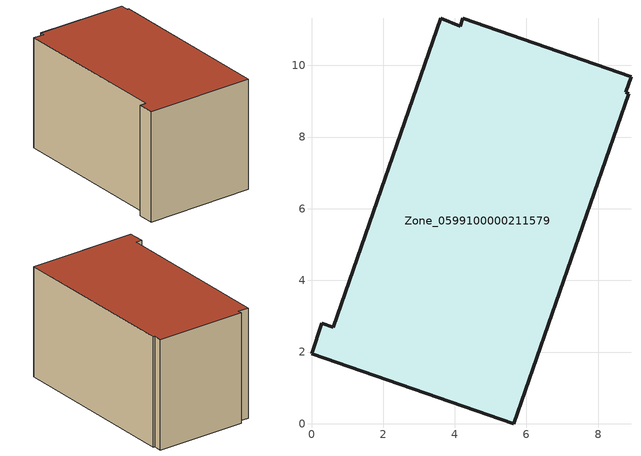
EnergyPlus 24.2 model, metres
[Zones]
Zone_0599100000211579
 floor ground (C_G): 8.85,9.21 5.65,0 0,1.95 0.29,2.8 0.61,2.69 3.6,11.31 4.15,11.1 4.23,11.31 8.92,9.68 8.77,9.24 z0
 wall outside (C_F): 0.29,2.8 0,1.95 5.65,0 8.85,9.21 8.77,9.24 8.92,9.68 4.23,11.31 4.15,11.1 3.6,11.31 0.61,2.69 0.29,2.8 z0:6.05
 roof outside (C_R): 8.92,9.68 4.23,11.31 4.15,11.1 3.6,11.31 0.61,2.69 0.29,2.8 0,1.95 5.65,0 8.85,9.21 8.77,9.24 z6.05
[BUILDING]
Pand.0599100000211579: North Axis=0; Terrain=City; Loads Convergence Tolerance Value=0.04; Temperature Convergence Tolerance Value=0.4; Solar Distribution=FullExterior; Maximum Number of Warmup Days=25; Minimum Number of Warmup Days=1
[Site:Location]
Rotterdam.The.Hague.AP_ZH_NLD Design_Conditions: Latitude=51.96; Longitude=4.45; Time Zone=1; Elevation=-4.5
[SITE:GROUNDTEMPERATURE:BUILDINGSURFACE]
18, 18, 18, 18, 18, 18, 18, 18, 18, 18, 18, 18
[MATERIAL] Thermal Absorptance=0.9; Solar Absorptance=0.7; Visible Absorptance=0.7
Name | Roughness | Thickness | Conductivity | Density | Specific Heat
G.TC.1992-2005 | MediumSmooth | 0.15 | 0.06 | 540 | 1210
F.TC.1992-2005 | Rough | 0.3 | 0.12 | 1920 | 840
R.TC.1992-2005 | MediumRough | 0.2 | 0.08 | 1500 | 1000
[CONSTRUCTION]
C_G: G.TC.1992-2005
C_F: F.TC.1992-2005
C_R: R.TC.1992-2005
[ZONE]
Zone_0599100000211579: Type=1; Multiplier=1; Ceiling Height=Autocalculate; Volume=Autocalculate; Floor Area=autocalculate; Part of Total Floor Area=Yes
[ZONEINFILTRATION:DESIGNFLOWRATE]
Infil_Zone_0599100000211579: Zone or ZoneList or Space or SpaceList=Zone_0599100000211579; Schedule=AlwaysOn; Design Flow Rate Calculation Method=Flow/Area; Flow Rate per Floor Area=0.0015; Constant Term Coefficient=1; Temperature Term Coefficient=0; Velocity Term Coefficient=0; Velocity Squared Term Coefficient=0
[HVACTEMPLATE:ZONE:IDEALLOADSAIRSYSTEM]
Zone_0599100000211579: Maximum Heating Supply Air Temperature=50; Minimum Cooling Supply Air Temperature=13; Maximum Heating Supply Air Humidity Ratio=0.0156; Minimum Cooling Supply Air Humidity Ratio=0.0077; Heating Limit=NoLimit; Cooling Limit=NoLimit; Dehumidification Control Type=ConstantSensibleHeatRatio; Cooling Sensible Heat Ratio=0.7; Dehumidification Setpoint=60; Humidification Control Type=None; Humidification Setpoint=30; Outdoor Air Method=None; Outdoor Air Flow Rate per Person=0.00944; Outdoor Air Flow Rate per Zone Floor Area=0; Outdoor Air Flow Rate per Zone=0; Demand Controlled Ventilation Type=None; Outdoor Air Economizer Type=NoEconomizer; Heat Recovery Type=None; Sensible Heat Recovery Effectiveness=0.7; Latent Heat Recovery Effectiveness=0.65
[ZONECONTROL:THERMOSTAT]
ThermostatControl_Zone_0599100000211579: Zone or ZoneList=Zone_0599100000211579; Control Type Schedule=DualSetpointControlType; Control 1=Thermostat_Zone_0599100000211579; Temperature Difference Between Cutout And Setpoint=0
[THERMOSTATSETPOINT:DUALSETPOINT]
Thermostat_Zone_0599100000211579: Heating Setpoint Temperature Schedule=HeatingSetpoint_Zone_0599100000211579; Cooling Setpoint Temperature Schedule=CoolingSetpoint_Zone_0599100000211579
[SCHEDULE:COMPACT]
HeatingSetpoint_Zone_0599100000211579: Through: 12/31, For: AllDays, Until: 24:00, 21
CoolingSetpoint_Zone_0599100000211579: Through: 12/31, For: AllDays, Until: 24:00, 24
DualSetpointControlType: Through: 12/31, For: AllDays, Until: 24:00, 4
AlwaysOn: Through: 12/31, For: AllDays, Until: 24:00, 1
